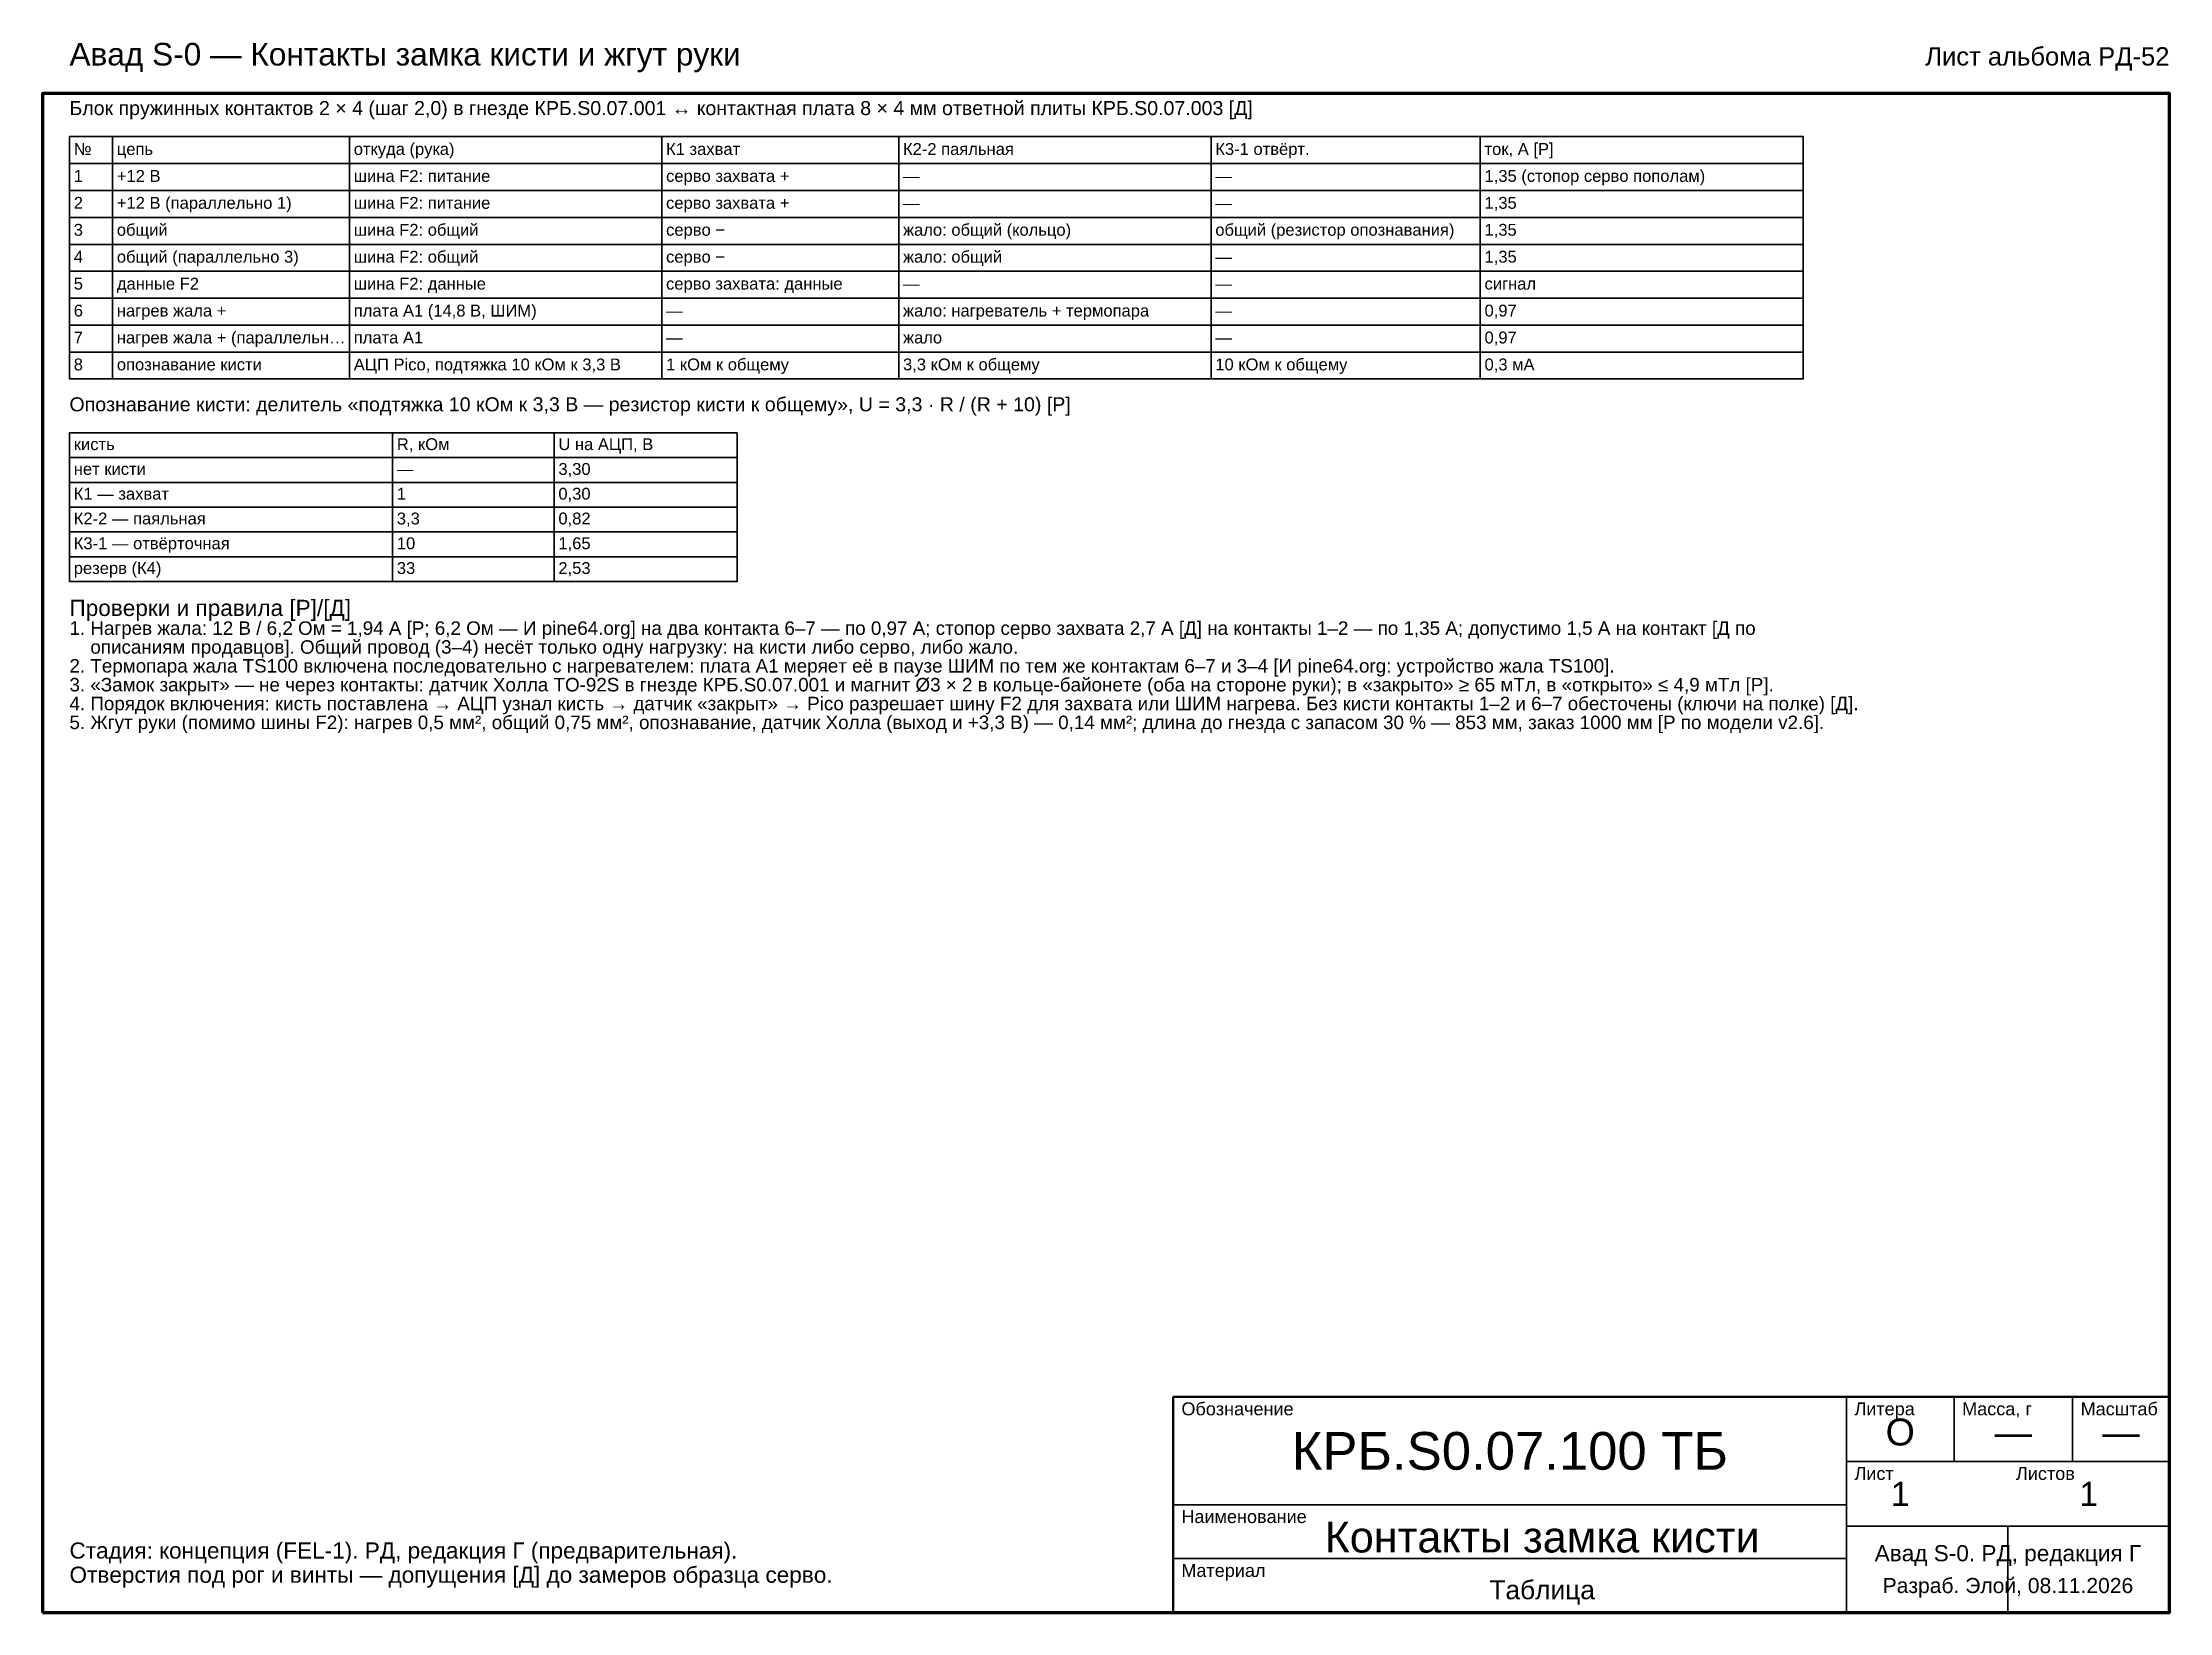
# Model space of a CAD drawing. Header units: millimetres. Extents: x 20 to 415, y 5 to 296.
import ezdxf
from ezdxf.enums import TextEntityAlignment as Align

# ---------------------------------------------------------------- set-up
doc = ezdxf.new("R2010")
doc.units = ezdxf.units.MM
for name, color, linetype, lineweight in [('РАМКА', 7, 'Continuous', 70), ('ТАБЛИЦА', 7, 'Continuous', 35), ('ТЕКСТ', 7, 'Continuous', 25)]:
    doc.layers.add(name, color=color, linetype=linetype, lineweight=lineweight)
doc.styles.add('GOST', font='arial.ttf')

msp = doc.modelspace()

# ---------------------------------------------------------------- linework, layer by layer
at = {"layer": 'РАМКА', "lineweight": 70}
msp.add_lwpolyline([(20, 5), (415, 5), (415, 287), (20, 287), (20, 5)], dxfattribs=at)
at = {"layer": 'ТАБЛИЦА'}
for p, q in [((33, 279), (33, 234)), ((77, 279), (77, 234)), ((135, 279), (135, 234)), ((179, 279), (179, 234)), ((237, 279), (237, 234)), ((287, 279), (287, 234)), ((25, 274), (347, 274)), ((25, 269), (347, 269)), ((25, 264), (347, 264)), ((25, 259), (347, 259)), ((25, 254), (347, 254)), ((25, 249), (347, 249)), ((25, 244), (347, 244)), ((25, 239), (347, 239)), ((85, 224), (85, 196.4)), ((115, 224), (115, 196.4)), ((25, 219.4), (149, 219.4)), ((25, 214.8), (149, 214.8)), ((25, 210.2), (149, 210.2)), ((25, 205.6), (149, 205.6)), ((25, 201), (149, 201)), ((355, 5), (355, 45)), ((375, 33), (375, 45)), ((397, 33), (397, 45)), ((355, 33), (415, 33)), ((230, 25), (355, 25)), ((355, 21), (415, 21)), ((385, 5), (385, 21)), ((230, 15), (355, 15))]:
    msp.add_line(p, q, dxfattribs=at)
at = {"layer": 'ТАБЛИЦА', "lineweight": 35}
for points in [[(25, 234), (347, 234), (347, 279), (25, 279), (25, 234)], [(25, 196.4), (149, 196.4), (149, 224), (25, 224), (25, 196.4)]]:
    msp.add_lwpolyline(points, dxfattribs=at)
at = {"layer": 'ТАБЛИЦА', "lineweight": 50}
msp.add_lwpolyline([(230, 5), (415, 5), (415, 45), (230, 45), (230, 5)], dxfattribs=at)

# ---------------------------------------------------------------- texts
at = {"layer": 'ТЕКСТ', "style": 'GOST'}
for s, height, p in [('Авад S-0 — Контакты замка кисти и жгут руки', 4.2, (25, 292.2)), ('Блок пружинных контактов 2 × 4 (шаг 2,0) в гнезде КРБ.S0.07.001 ↔ контактная плата 8 × 4 мм ответной плиты КРБ.S0.07.003 [Д]', 2.6, (25, 283)), ('№', 2.2, (25.8, 275.6)), ('цепь', 2.2, (33.8, 275.6)), ('откуда (рука)', 2.2, (77.8, 275.6)), ('К1 захват', 2.2, (135.8, 275.6)), ('К2-2 паяльная', 2.2, (179.8, 275.6)), ('К3-1 отвёрт.', 2.2, (237.8, 275.6)), ('ток, А [Р]', 2.2, (287.8, 275.6)), ('1', 2.2, (25.8, 270.6)), ('+12 В', 2.2, (33.8, 270.6)), ('шина F2: питание', 2.2, (77.8, 270.6)), ('1,35 (стопор серво пополам)', 2.2, (287.8, 270.6)), ('серво захвата +', 2.2, (135.8, 270.6)), ('—', 2.2, (179.8, 270.6)), ('—', 2.2, (237.8, 270.6)), ('2', 2.2, (25.8, 265.6)), ('+12 В (параллельно 1)', 2.2, (33.8, 265.6)), ('шина F2: питание', 2.2, (77.8, 265.6)), ('серво захвата +', 2.2, (135.8, 265.6)), ('—', 2.2, (179.8, 265.6)), ('—', 2.2, (237.8, 265.6)), ('1,35', 2.2, (287.8, 265.6)), ('3', 2.2, (25.8, 260.6)), ('общий', 2.2, (33.8, 260.6)), ('шина F2: общий', 2.2, (77.8, 260.6)), ('серво −', 2.2, (135.8, 260.6)), ('жало: общий (кольцо)', 2.2, (179.8, 260.6)), ('общий (резистор опознавания)', 2.2, (237.8, 260.6)), ('1,35', 2.2, (287.8, 260.6)), ('4', 2.2, (25.8, 255.6)), ('общий (параллельно 3)', 2.2, (33.8, 255.6)), ('шина F2: общий', 2.2, (77.8, 255.6)), ('серво −', 2.2, (135.8, 255.6)), ('жало: общий', 2.2, (179.8, 255.6)), ('1,35', 2.2, (287.8, 255.6)), ('данные F2', 2.2, (33.8, 250.6)), ('шина F2: данные', 2.2, (77.8, 250.6)), ('—', 2.2, (237.8, 255.6)), ('5', 2.2, (25.8, 250.6)), ('серво захвата: данные', 2.2, (135.8, 250.6)), ('—', 2.2, (179.8, 250.6)), ('—', 2.2, (237.8, 250.6)), ('сигнал', 2.2, (287.8, 250.6)), ('6', 2.2, (25.8, 245.6)), ('нагрев жала +', 2.2, (33.8, 245.6)), ('плата A1 (14,8 В, ШИМ)', 2.2, (77.8, 245.6)), ('—', 2.2, (135.8, 245.6)), ('жало: нагреватель + термопара', 2.2, (179.8, 245.6)), ('—', 2.2, (237.8, 245.6)), ('0,97', 2.2, (287.8, 245.6)), ('7', 2.2, (25.8, 240.6)), ('нагрев жала + (параллельн…', 2.2, (33.8, 240.6)), ('плата A1', 2.2, (77.8, 240.6)), ('—', 2.2, (135.8, 240.6)), ('жало', 2.2, (179.8, 240.6)), ('—', 2.2, (237.8, 240.6)), ('0,97', 2.2, (287.8, 240.6)), ('8', 2.2, (25.8, 235.6)), ('опознавание кисти', 2.2, (33.8, 235.6)), ('АЦП Pico, подтяжка 10 кОм к 3,3 В', 2.2, (77.8, 235.6)), ('1 кОм к общему', 2.2, (135.8, 235.6)), ('3,3 кОм к общему', 2.2, (179.8, 235.6)), ('10 кОм к общему', 2.2, (237.8, 235.6)), ('0,3 мА', 2.2, (287.8, 235.6)), ('Опознавание кисти: делитель «подтяжка 10 кОм к 3,3 В — резистор кисти к общему», U = 3,3 · R / (R + 10) [Р]', 2.6, (25, 228)), ('кисть', 2.2, (25.8, 220.8)), ('R, кОм', 2.2, (85.8, 220.8)), ('U на АЦП, В', 2.2, (115.8, 220.8)), ('нет кисти', 2.2, (25.8, 216.2)), ('3,30', 2.2, (115.8, 216.2)), ('К1 — захват', 2.2, (25.8, 211.6)), ('—', 2.2, (85.8, 216.2)), ('1', 2.2, (85.8, 211.6)), ('0,30', 2.2, (115.8, 211.6)), ('К2-2 — паяльная', 2.2, (25.8, 207)), ('3,3', 2.2, (85.8, 207)), ('0,82', 2.2, (115.8, 207)), ('К3-1 — отвёрточная', 2.2, (25.8, 202.4)), ('10', 2.2, (85.8, 202.4)), ('1,65', 2.2, (115.8, 202.4)), ('резерв (К4)', 2.2, (25.8, 197.8)), ('33', 2.2, (85.8, 197.8)), ('2,53', 2.2, (115.8, 197.8)), ('Проверки и правила [Р]/[Д]', 3, (25, 190)), ('1. Нагрев жала: 12 В / 6,2 Ом = 1,94 А [Р; 6,2 Ом — И pine64.org] на два контакта 6–7 — по 0,97 А; стопор серво захвата 2,7 А [Д] на контакты 1–2 — по 1,35 А; допустимо 1,5 А на контакт [Д по', 2.5, (25, 186.5)), ('    описаниям продавцов]. Общий провод (3–4) несёт только одну нагрузку: на кисти либо серво, либо жало.', 2.5, (25, 183)), ('2. Термопара жала TS100 включена последовательно с нагревателем: плата A1 меряет её в паузе ШИМ по тем же контактам 6–7 и 3–4 [И pine64.org: устройство жала TS100].', 2.5, (25, 179.5)), ('3. «Замок закрыт» — не через контакты: датчик Холла TO-92S в гнезде КРБ.S0.07.001 и магнит Ø3 × 2 в кольце-байонете (оба на стороне руки); в «закрыто» ≥ 65 мТл, в «открыто» ≤ 4,9 мТл [Р].', 2.5, (25, 176)), ('4. Порядок включения: кисть поставлена → АЦП узнал кисть → датчик «закрыт» → Pico разрешает шину F2 для захвата или ШИМ нагрева. Без кисти контакты 1–2 и 6–7 обесточены (ключи на полке) [Д].', 2.5, (25, 172.5)), ('5. Жгут руки (помимо шины F2): нагрев 0,5 мм², общий 0,75 мм², опознавание, датчик Холла (выход и +3,3 В) — 0,14 мм²; длина до гнезда с запасом 30 % — 853 мм, заказ 1000 мм [Р по модели v2.6].', 2.5, (25, 169)), ('Обозначение', 2.4, (231.5, 41.6)), ('Литера', 2.4, (356.5, 41.6)), ('Масса, г', 2.4, (376.5, 41.6)), ('Масштаб', 2.4, (398.5, 41.6)), ('Лист', 2.4, (356.5, 29.6)), ('Листов', 2.4, (386.5, 29.6)), ('Наименование', 2.4, (231.5, 21.6)), ('Стадия: концепция (FEL-1). РД, редакция Г (предварительная).', 3, (25, 15)), ('Отверстия под рог и винты — допущения [Д] до замеров образца серво.', 3, (25, 10.5)), ('Материал', 2.4, (231.5, 11.6))]:
    msp.add_text(s, height=height, dxfattribs=at).set_placement(p)
msp.add_text('Лист альбома РД-52', height=3.4, dxfattribs=at).set_placement((415, 292.2), align=Align.RIGHT)
for s, height, p in [('О', 5, (365, 38.5)), ('КРБ.S0.07.100 ТБ', 7, (292.5, 35)), ('—', 5, (386, 38.5)), ('—', 5, (406, 38.5)), ('1', 4.5, (365, 27)), ('1', 4.5, (400, 27)), ('Контакты замка кисти', 5.7353, (298.5, 19)), ('Авад S-0. РД, редакция Г', 3, (385, 16)), ('Таблица', 3.5, (298.5, 9.2)), ('Разраб. Элой, 08.11.2026', 2.8, (385, 10))]:
    msp.add_text(s, height=height, dxfattribs=at).set_placement(p, align=Align.MIDDLE_CENTER)

doc.saveas('drawing.dxf')
